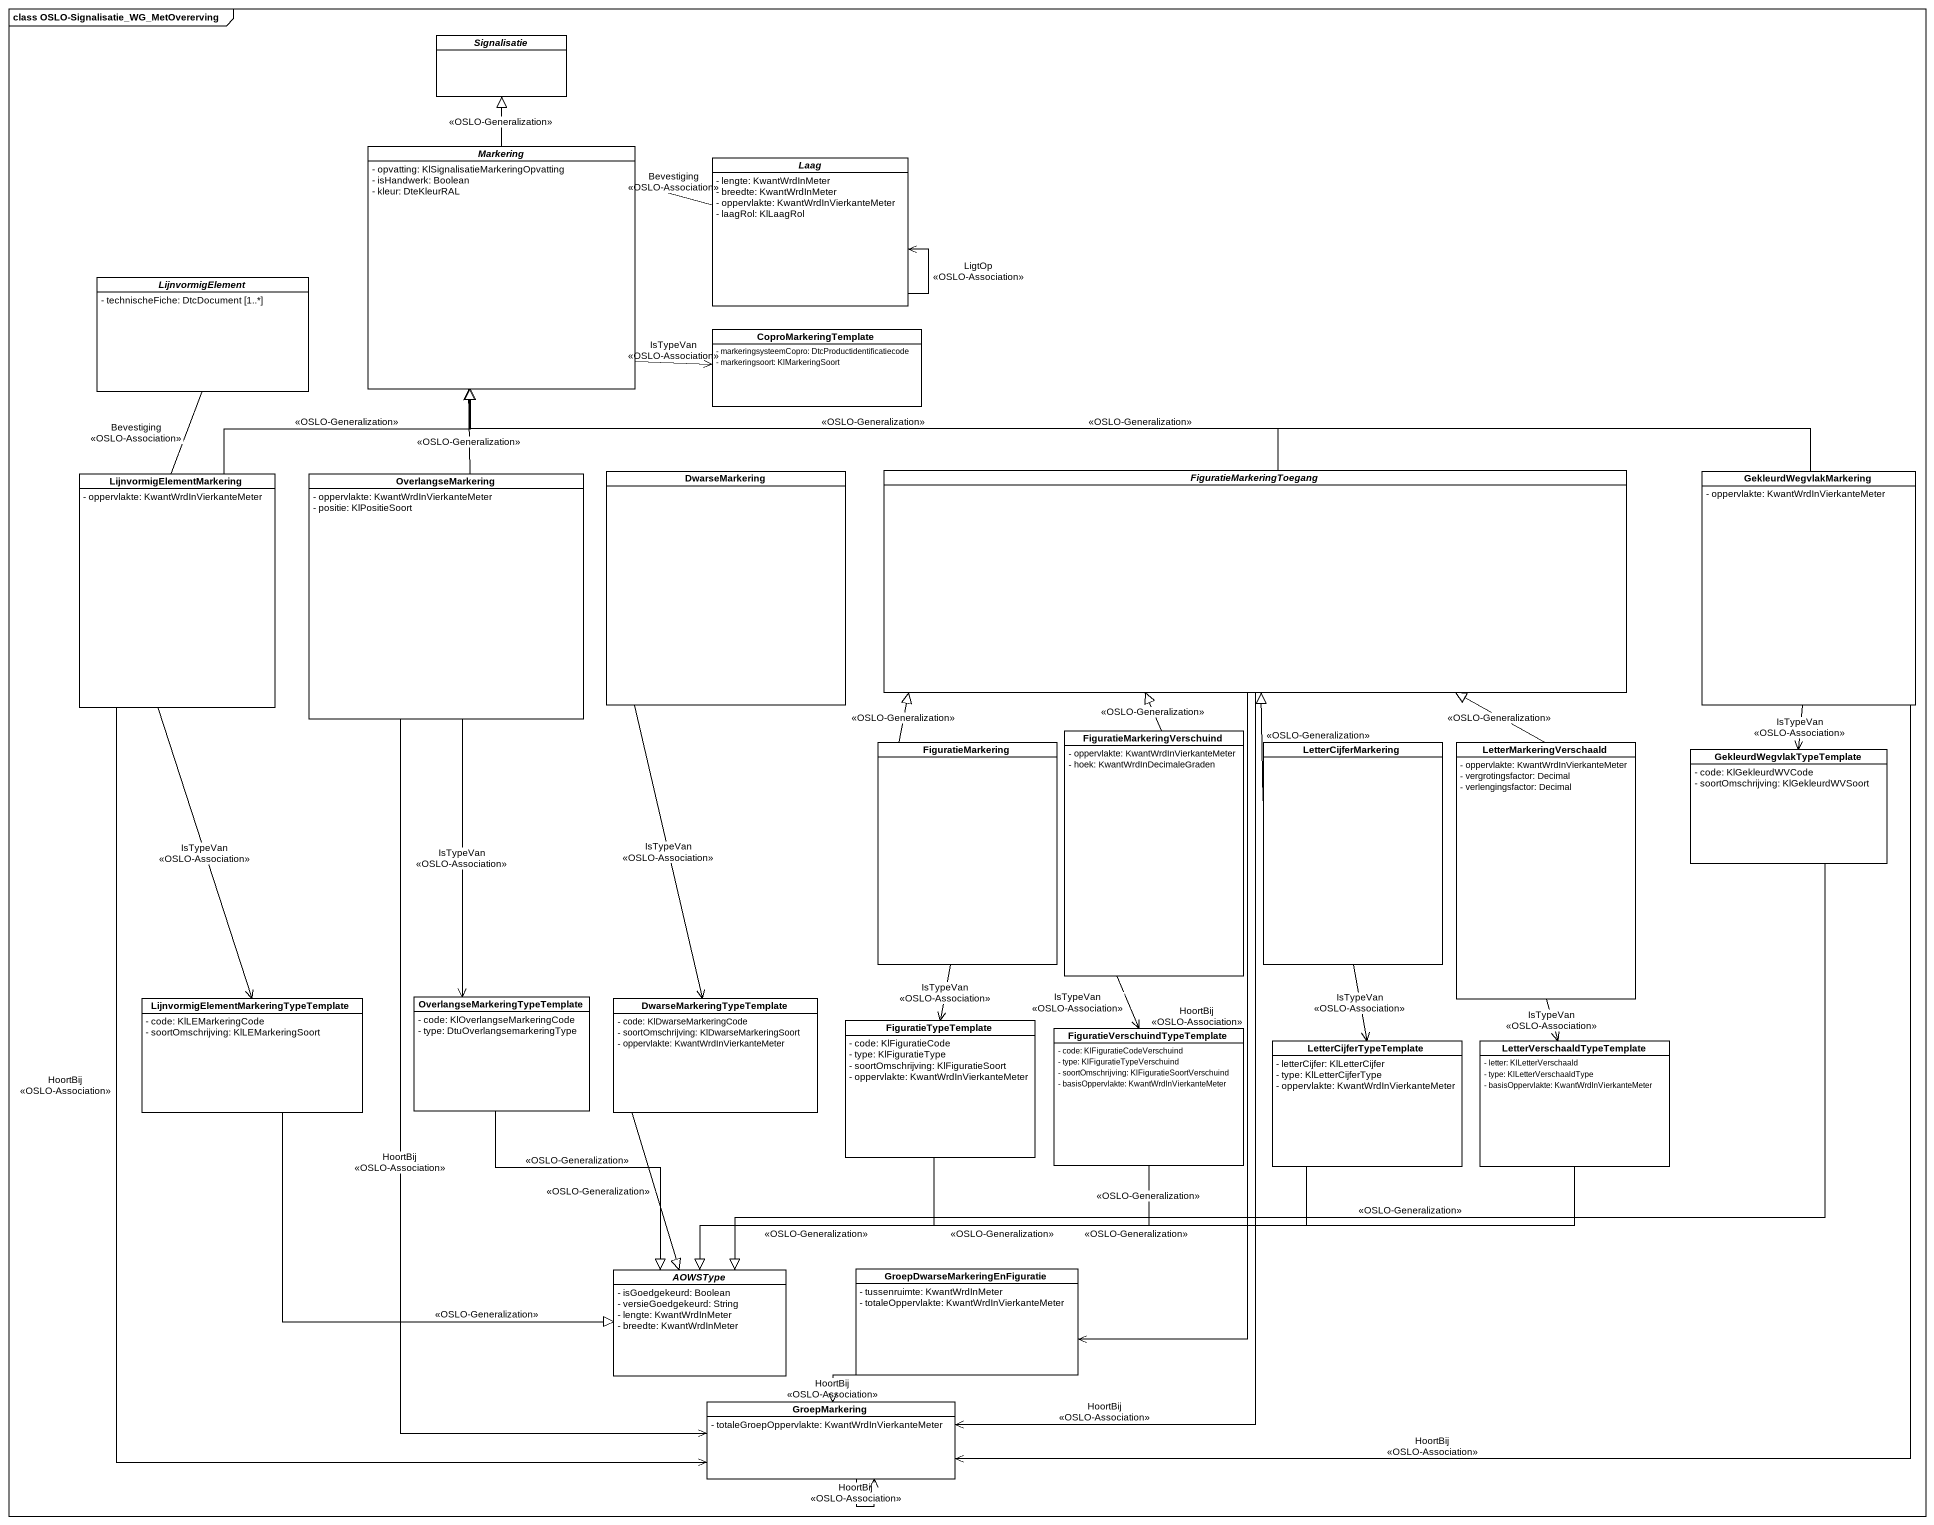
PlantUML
@startuml
mainframe class OSLO-Signalisatie_WG_MetOvererving
hide circle
hide empty members
skinparam classAttributeIconSize 0
abstract class Signalisatie #FFFFFF
abstract class Markering #FFFFFF {
  - opvatting: KlSignalisatieMarkeringOpvatting
  - isHandwerk: Boolean
  - kleur: DteKleurRAL
}
abstract class Laag #FFFFFF {
  - lengte: KwantWrdInMeter
  - breedte: KwantWrdInMeter
  - oppervlakte: KwantWrdInVierkanteMeter
  - laagRol: KlLaagRol
}
abstract class LijnvormigElement #FFFFFF {
  - technischeFiche: DtcDocument [1..*]
}
class CoproMarkeringTemplate #FFFFFF {
  - markeringsysteemCopro: DtcProductidentificatiecode
  - markeringsoort: KlMarkeringSoort
}
class LijnvormigElementMarkering #FFFFFF {
  - oppervlakte: KwantWrdInVierkanteMeter
}
class OverlangseMarkering #FFFFFF {
  - oppervlakte: KwantWrdInVierkanteMeter
  - positie: KlPositieSoort
}
class DwarseMarkering #FFFFFF
abstract class FiguratieMarkeringToegang #FFFFFF
class GekleurdWegvlakMarkering #FFFFFF {
  - oppervlakte: KwantWrdInVierkanteMeter
}
class FiguratieMarkering #FFFFFF
class FiguratieMarkeringVerschuind #FFFFFF {
  - oppervlakte: KwantWrdInVierkanteMeter
  - hoek: KwantWrdInDecimaleGraden
}
class LetterCijferMarkering #FFFFFF
class LetterMarkeringVerschaald #FFFFFF {
  - oppervlakte: KwantWrdInVierkanteMeter
  - vergrotingsfactor: Decimal
  - verlengingsfactor: Decimal
}
class GekleurdWegvlakTypeTemplate #FFFFFF {
  - code: KlGekleurdWVCode
  - soortOmschrijving: KlGekleurdWVSoort
}
class "LijnvormigElementMarkeringTypeTemplate" as LijnvormigElementMarkeringTy #FFFFFF {
  - code: KlLEMarkeringCode
  - soortOmschrijving: KlLEMarkeringSoort
}
class "OverlangseMarkeringTypeTemplate" as OverlangseMarkeringTypeTempl #FFFFFF {
  - code: KlOverlangseMarkeringCode
  - type: DtuOverlangsemarkeringType
}
class DwarseMarkeringTypeTemplate #FFFFFF {
  - code: KlDwarseMarkeringCode
  - soortOmschrijving: KlDwarseMarkeringSoort
  - oppervlakte: KwantWrdInVierkanteMeter
}
class FiguratieTypeTemplate #FFFFFF {
  - code: KlFiguratieCode
  - type: KlFiguratieType
  - soortOmschrijving: KlFiguratieSoort
  - oppervlakte: KwantWrdInVierkanteMeter
}
class "FiguratieVerschuindTypeTemplate" as FiguratieVerschuindTypeTempl #FFFFFF {
  - code: KlFiguratieCodeVerschuind
  - type: KlFiguratieTypeVerschuind
  - soortOmschrijving: KlFiguratieSoortVerschuind
  - basisOppervlakte: KwantWrdInVierkanteMeter
}
class LetterCijferTypeTemplate #FFFFFF {
  - letterCijfer: KlLetterCijfer
  - type: KlLetterCijferType
  - oppervlakte: KwantWrdInVierkanteMeter
}
class LetterVerschaaldTypeTemplate #FFFFFF {
  - letter: KlLetterVerschaald
  - type: KlLetterVerschaaldType
  - basisOppervlakte: KwantWrdInVierkanteMeter
}
abstract class AOWSType #FFFFFF {
  - isGoedgekeurd: Boolean
  - versieGoedgekeurd: String
  - lengte: KwantWrdInMeter
  - breedte: KwantWrdInMeter
}
class "GroepDwarseMarkeringEnFiguratie" as GroepDwarseMarkeringEnFigura #FFFFFF {
  - tussenruimte: KwantWrdInMeter
  - totaleOppervlakte: KwantWrdInVierkanteMeter
}
class GroepMarkering #FFFFFF {
  - totaleGroepOppervlakte: KwantWrdInVierkanteMeter
}
Markering -up-|> Signalisatie : <<OSLO-Generalization>>
Markering -right- Laag : Bevestiging\n<<OSLO-Association>>
Markering -right-> CoproMarkeringTemplate : IsTypeVan\n<<OSLO-Association>>
Laag --> Laag : LigtOp\n<<OSLO-Association>>
LijnvormigElementMarkering -up-|> Markering : <<OSLO-Generalization>>
LijnvormigElementMarkering -up- LijnvormigElement : Bevestiging\n<<OSLO-Association>>
LijnvormigElementMarkering --> LijnvormigElementMarkeringTy : IsTypeVan\n<<OSLO-Association>>
LijnvormigElementMarkering --> GroepMarkering : HoortBij\n<<OSLO-Association>>
OverlangseMarkering -up-|> Markering : <<OSLO-Generalization>>
OverlangseMarkering --> OverlangseMarkeringTypeTempl : IsTypeVan\n<<OSLO-Association>>
OverlangseMarkering --> GroepMarkering : HoortBij\n<<OSLO-Association>>
DwarseMarkering --> DwarseMarkeringTypeTemplate : IsTypeVan\n<<OSLO-Association>>
FiguratieMarkeringToegang -left-|> Markering : <<OSLO-Generalization>>
FiguratieMarkeringToegang --> GroepDwarseMarkeringEnFigura : HoortBij\n<<OSLO-Association>>
FiguratieMarkeringToegang --> GroepMarkering : HoortBij\n<<OSLO-Association>>
GekleurdWegvlakMarkering -left-|> Markering : <<OSLO-Generalization>>
GekleurdWegvlakMarkering --> GekleurdWegvlakTypeTemplate : IsTypeVan\n<<OSLO-Association>>
GekleurdWegvlakMarkering --> GroepMarkering : HoortBij\n<<OSLO-Association>>
FiguratieMarkering -up-|> FiguratieMarkeringToegang : <<OSLO-Generalization>>
FiguratieMarkering --> FiguratieTypeTemplate : IsTypeVan\n<<OSLO-Association>>
FiguratieMarkeringVerschuind -up-|> FiguratieMarkeringToegang : <<OSLO-Generalization>>
FiguratieMarkeringVerschuind --> FiguratieVerschuindTypeTempl : IsTypeVan\n<<OSLO-Association>>
LetterCijferMarkering -up-|> FiguratieMarkeringToegang : <<OSLO-Generalization>>
LetterCijferMarkering --> LetterCijferTypeTemplate : IsTypeVan\n<<OSLO-Association>>
LetterMarkeringVerschaald -up-|> FiguratieMarkeringToegang : <<OSLO-Generalization>>
LetterMarkeringVerschaald --> LetterVerschaaldTypeTemplate : IsTypeVan\n<<OSLO-Association>>
GekleurdWegvlakTypeTemplate -left-|> AOWSType : <<OSLO-Generalization>>
LijnvormigElementMarkeringTy -right-|> AOWSType : <<OSLO-Generalization>>
OverlangseMarkeringTypeTempl --|> AOWSType : <<OSLO-Generalization>>
DwarseMarkeringTypeTemplate --|> AOWSType : <<OSLO-Generalization>>
FiguratieTypeTemplate --|> AOWSType : <<OSLO-Generalization>>
FiguratieVerschuindTypeTempl -left-|> AOWSType : <<OSLO-Generalization>>
LetterCijferTypeTemplate -left-|> AOWSType : <<OSLO-Generalization>>
LetterVerschaaldTypeTemplate -left-|> AOWSType : <<OSLO-Generalization>>
GroepDwarseMarkeringEnFigura --> GroepMarkering : HoortBij\n<<OSLO-Association>>
GroepMarkering --> GroepMarkering : HoortBij\n<<OSLO-Association>>
@enduml
